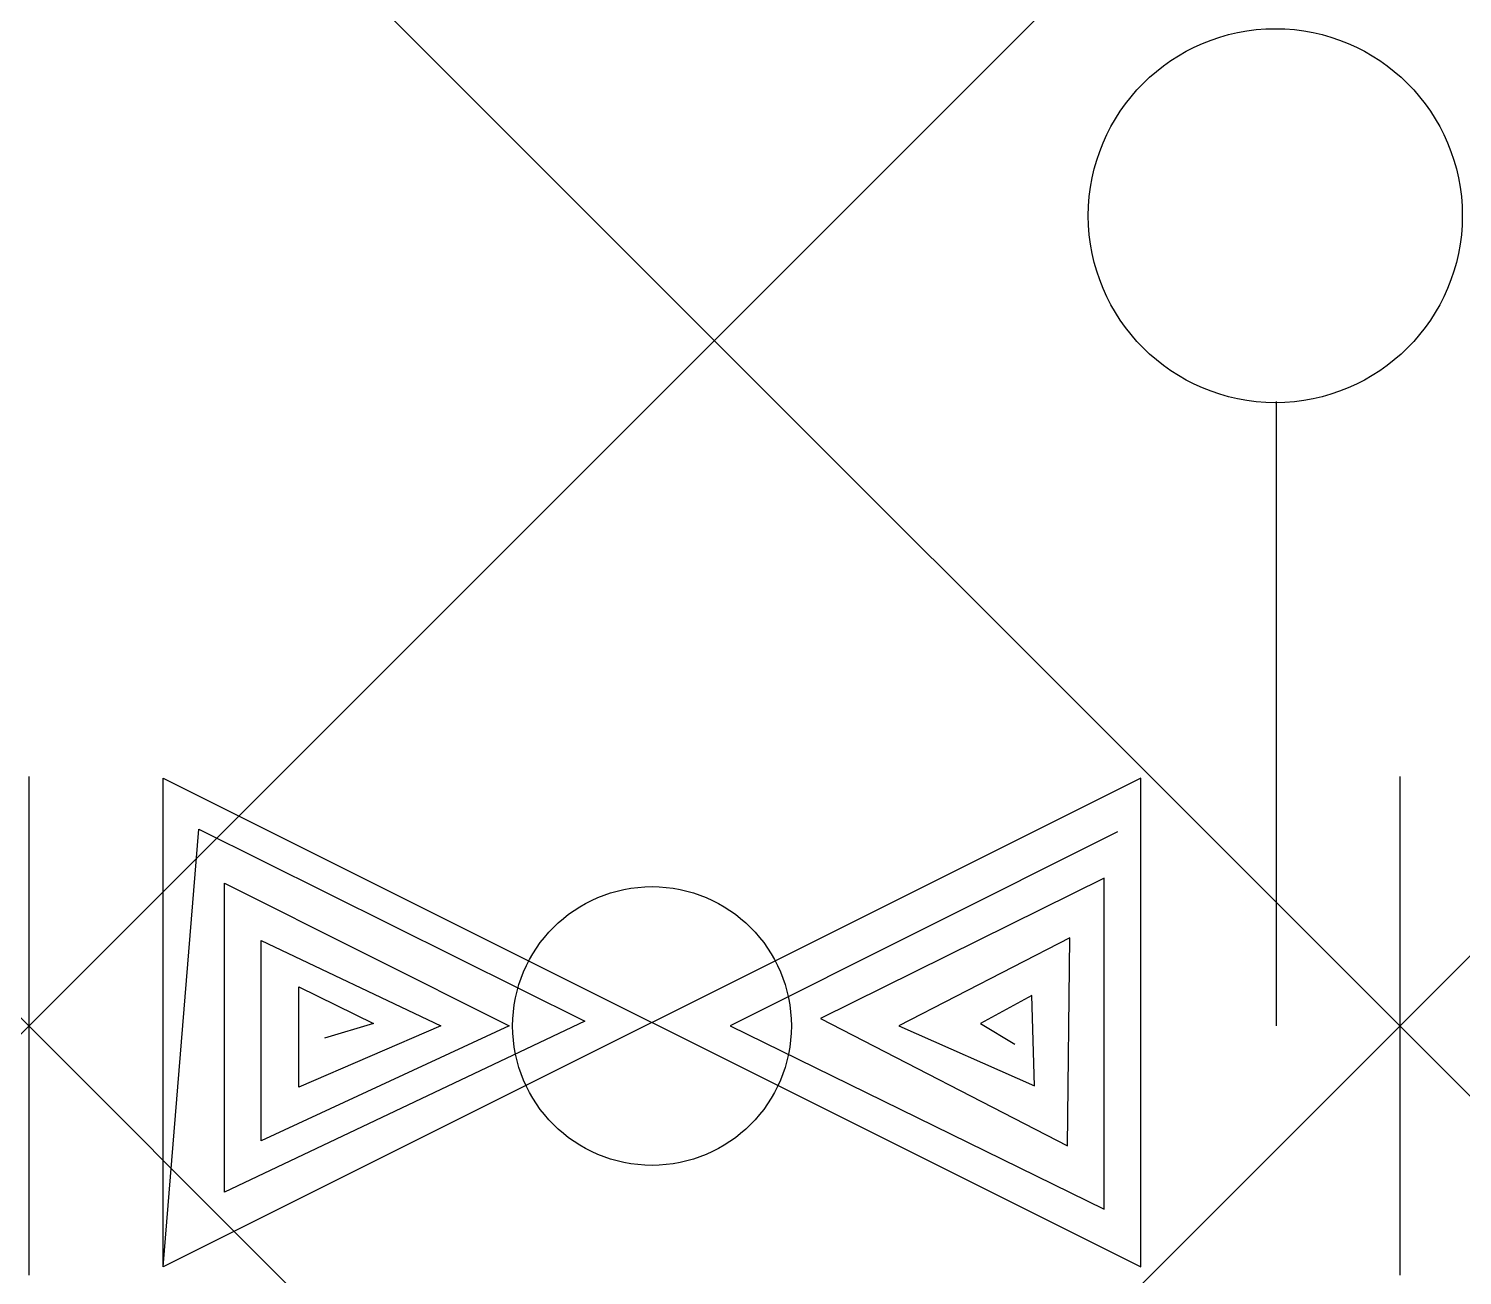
# Model space of a CAD drawing. Extents: x 0 to 0.0115, y 0 to 0.01.
import ezdxf

# ---------------------------------------------------------------- set-up
doc = ezdxf.new("R2010")
doc.units = 0
doc.header["$PDMODE"] = 35
doc.header["$PDSIZE"] = 5
doc.layers.get('0').update_dxf_attribs({"linetype": 'CONTINUOUS'})
doc.layers.add('Level 7', color=9, linetype='CONTINUOUS')

# ---------------------------------------------------------------- blocks, each defined once
blk = doc.blocks.new('001003')
at = {"layer": 'Level 7', "color": 2, "linetype": 'Continuous'}
for points in [[(-0.00392, -0.001931), (-0.00392, 0.001989), (0.00392, -0.001931), (0.00392, 0.001989), (-0.00392, -0.001931), (-0.003636, 0.001578), (-0.000539, 0.000039), (-0.00343, -0.001333), (-0.00343, 0.001147), (-0.001147, 0), (-0.003136, -0.000921), (-0.003136, 0.000686), (-0.001695, 0), (-0.002832, -0.00049), (-0.002832, 0.000314), (-0.002234, 0.00002), (-0.002626, -0.000098)], [(0.003734, 0.001558), (0.000627, 0), (0.003626, -0.00147), (0.003626, 0.001186), (0.001352, 0.000059), (0.003332, -0.00096), (0.003352, 0.000706), (0.00198, 0), (0.003067, -0.00048), (0.003048, 0.000245), (0.002636, 0.00002), (0.002911, -0.000147)]]:
    blk.add_lwpolyline(points, dxfattribs=at)
blk = doc.blocks.new('01018G')
at = {"layer": 'Level 7', "color": 2, "linetype": 'Continuous'}
for p, q in [((0.00501, 0), (0.00501, 0.00501)), ((-0.005, 0.002), (-0.005, -0.002)), ((0.006, 0.002), (0.006, -0.002))]:
    blk.add_line(p, q, dxfattribs=at)
for centre, radius in [((0.005, 0.0065), 0.0015), ((0, 0), 0.001118)]:
    blk.add_circle(centre, radius, dxfattribs=at)
at = {"color": 2, "linetype": 'Continuous'}
blk.add_blockref('001003', (0, 0), dxfattribs=at)

msp = doc.modelspace()

# ---------------------------------------------------------------- linework, layer by layer
for p in [(0, 0.002), (0.011, 0.002)]:
    msp.add_point(p)

# ---------------------------------------------------------------- block references
at = {"color": 2, "linetype": 'Continuous'}
msp.add_blockref('01018G', (0.005, 0.002), dxfattribs=at)

doc.saveas('drawing.dxf')
